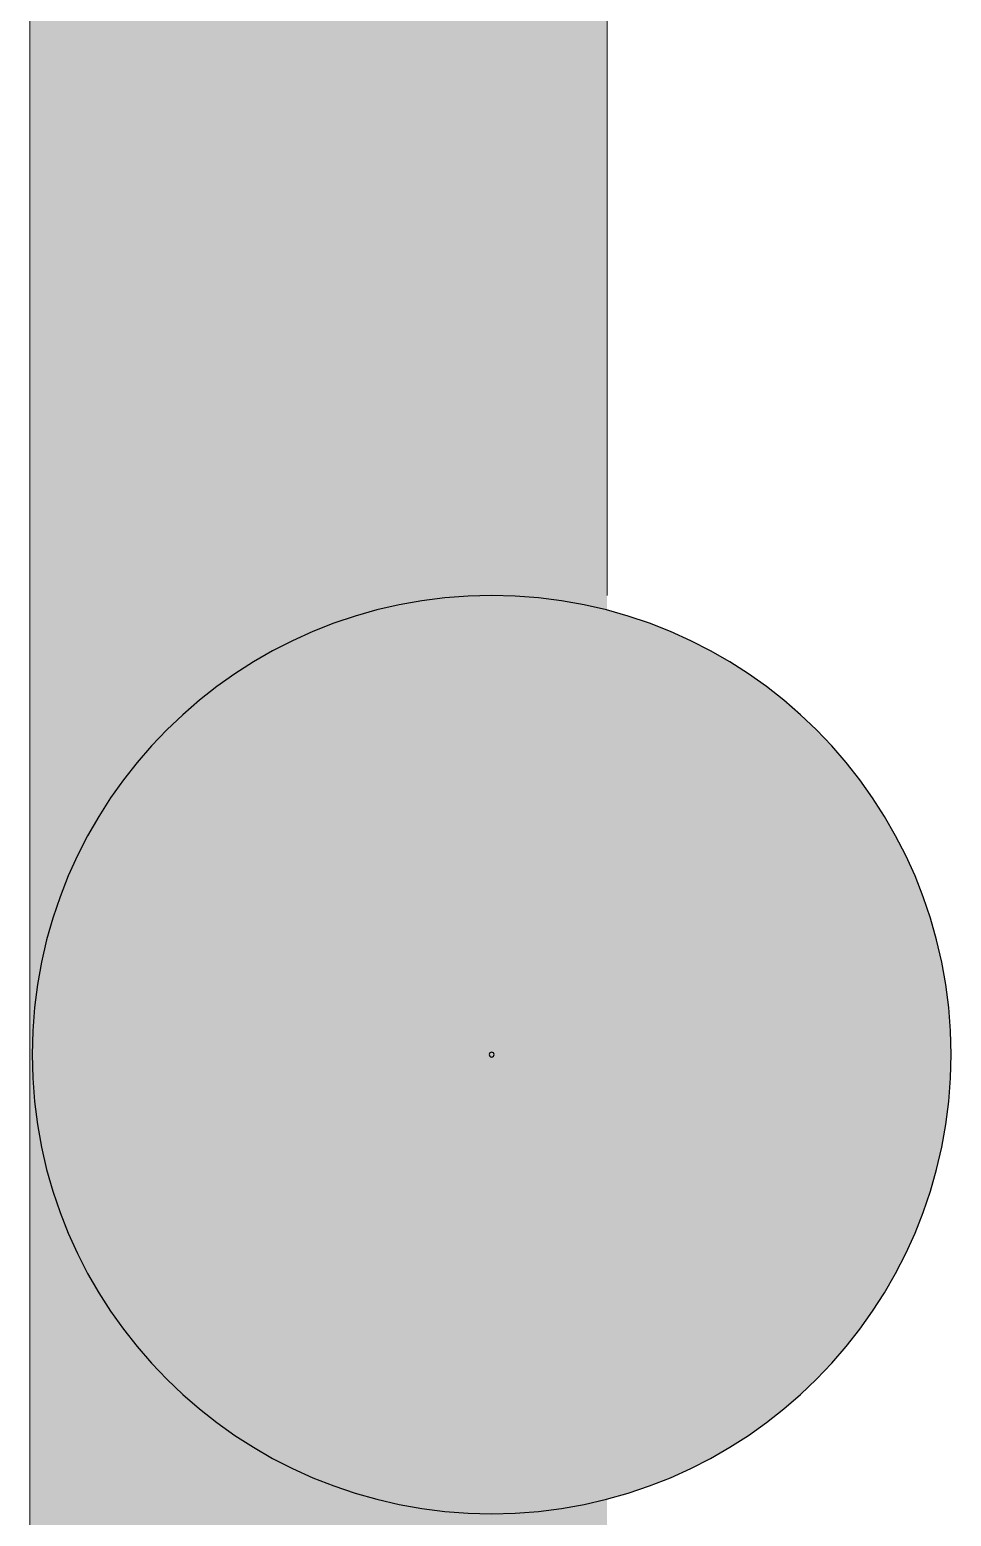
# Model space of a CAD drawing. Header units: metres. Extents: x 512 to 829, y -209 to 245.
# Drawn here: x 725.446 to 725.845, y -77.574 to -76.93 of the extents above; entities that cross this region are included whole.
import ezdxf

# ---------------------------------------------------------------- set-up
doc = ezdxf.new("R2010")
doc.units = ezdxf.units.M
doc.header["$LTSCALE"] = 0.508
doc.layers.add('None', color=7, linetype='Continuous', lineweight=5)

# ---------------------------------------------------------------- blocks, each defined once
blk = doc.blocks.new('Grupo-1887')
at = {"layer": 'None', "linetype": 'Continuous', "lineweight": 0}
h = blk.add_hatch(color=255, dxfattribs=at)
edge = h.paths.add_edge_path()
edge.add_arc((7.266259278538969, 21.64787223372613), 0.198940160104481, 90, 180)
edge.add_arc((7.266259278538969, 21.64787223372613), 0.198940160104481, 180, 270)
edge.add_line((7.266259278538969, 21.44893207362165), (7.266259278538969, 21.64893207362165))
edge.add_arc((7.266259278538969, 21.64787223372613), 0.001059839895518962, 0, 90, ccw=False)
edge.add_arc((7.266259278538969, 21.64787223372613), 0.001059839895518962, 270, 360, ccw=False)
edge.add_line((7.266259278538969, 21.64681239383061), (7.266259278538969, 21.84681239383061))
h = blk.add_hatch(color=255, dxfattribs=at)
edge = h.paths.add_edge_path()
edge.add_arc((7.266259278538969, 21.64787223372613), 0.1989401601045102, 270, 360)
edge.add_arc((7.266259278538969, 21.64787223372613), 0.1989401601045102, 0, 90)
edge.add_line((7.266259278538969, 21.84681239383064), (7.266259278538969, 21.64681239383064))
edge.add_arc((7.266259278538969, 21.64787223372613), 0.001059839895489858, 180, 270, ccw=False)
edge.add_arc((7.266259278538969, 21.64787223372613), 0.001059839895489858, 90, 180, ccw=False)
edge.add_line((7.266259278538969, 21.64893207362162), (7.266259278538969, 21.44893207362162))
at = {"layer": 'None', "color": 7, "linetype": 'Continuous', "lineweight": 25}
for radius, start, end in [(0.198940160104481, 90, 270), (0.1989401601045102, 270, 90), (0.001059839895489858, 90, 270), (0.001059839895518962, 270, 90)]:
    blk.add_arc((7.266259278538969, 21.64787223372613), radius, start, end, dxfattribs=at)
blk = doc.blocks.new('Grupo-1888')
at = {"layer": 'None', "color": 7}
blk.add_blockref('Grupo-1887', (0, 0), dxfattribs=at)

msp = doc.modelspace()

# ---------------------------------------------------------------- linework, layer by layer
at = {"layer": 'None', "color": 7, "linetype": 'Continuous', "lineweight": 18}
for p, q in [((725.4455159303409, -76.59933079147959), (725.4455159303409, -78.1493307914796)), ((725.6955159303409, -76.59933079147959), (725.6955159303409, -77.17483694161444))]:
    msp.add_line(p, q, dxfattribs=at)
at = {"layer": 'None', "color": 250, "linetype": 'Continuous'}
msp.add_solid([(725.4455159303409, -76.59933079147959), (725.6955159303409, -76.59933079147959), (725.4455159303409, -78.1493307914796), (725.6955159303409, -78.1493307914796)], dxfattribs=at)

# ---------------------------------------------------------------- block references
at = {"layer": 'None', "color": 7}
msp.add_blockref('Grupo-1888', (718.379256651802, -99.02164933544509), dxfattribs=at)

doc.saveas('drawing.dxf')
